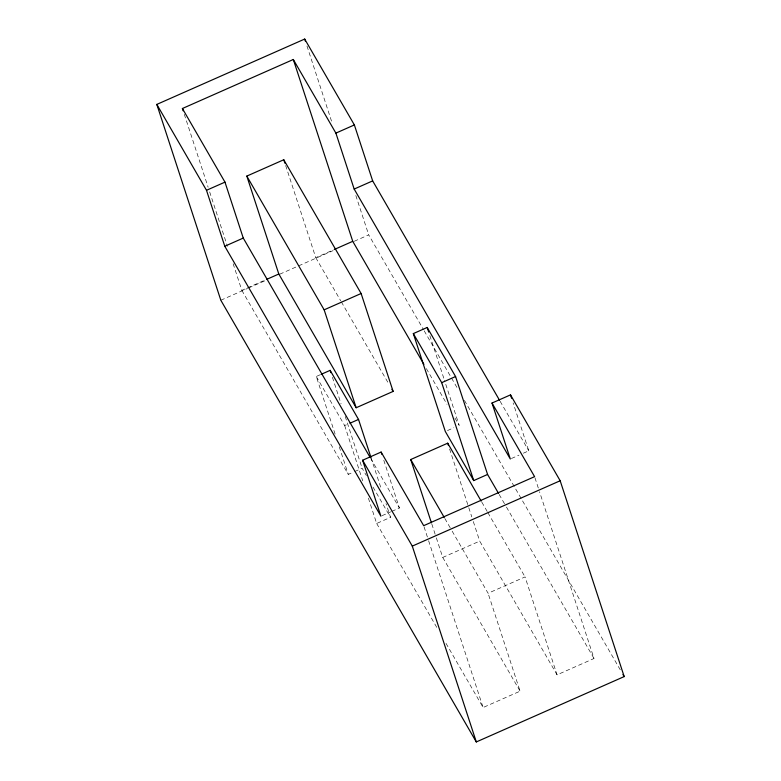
<?xml version="1.0" encoding="UTF-8"?>
<svg xmlns="http://www.w3.org/2000/svg" width="781" height="781" viewBox="0 0 781 781"><rect width="100%" height="100%" fill="white"/><g stroke="black" fill="none" stroke-linecap="round" stroke-linejoin="round"><path stroke-width="0.59" stroke-dasharray="3.9 2.93" d="M233.129 263.714L241.837 290.356L265.755 279.783M285.651 165.513L315.778 257.671L333.175 249.988M220.828 300.246L247.509 288.453M248.622 287.955L265.296 280.584M279.754 274.199L297.541 266.331M298.654 265.843L333.126 250.603M354.252 241.27L368.71 234.886L423.585 329.758M335.108 434.08L316.276 376.481L320.542 374.597M316.276 376.481L344.665 425.557L348.931 423.673M241.837 290.356L348.287 474.399L353.617 472.046M354.681 471.568L362.15 468.268L366.377 475.58M447.464 430.565L453.859 427.734M381.997 515.704L390.695 511.858M391.779 511.379L399.394 508.011L383.344 458.916M511.389 458.515L519.004 455.147M523.348 453.224L528.786 450.822L513.107 402.859M368.388 498.132L376.667 523.475L390.529 517.354L386.019 503.53M436.335 537.855L442.739 557.439L479.71 541.106L557.058 674.843L594.029 658.5L539.515 491.718M452.15 531.139L488.086 593.267L525.057 576.925L557.058 674.843M446.01 643.368L483.117 707.518L520.087 691.185L488.086 593.267M500.123 401.268L528.786 450.822M424.19 330.812L457.725 388.792M464.431 400.389L621.129 671.318M426.348 368.583L447.025 404.343M454.933 418.02L459.189 425.381L444.506 380.454M499.137 494.441L505.824 506.01M506.439 507.054L594.029 658.5M481.809 502.154L487.295 511.633M487.9 512.687L525.057 576.925M315.778 257.671L340.75 300.851M341.356 301.905L388.255 382.993M444.838 518.496L451.545 530.084M442.739 557.439L520.087 691.185M370.731 458.457L399.394 508.011M373.015 487.071L390.529 517.354M376.667 523.475L437.497 628.646M534.975 477.816L539.134 490.556M429.823 335.527L444.135 379.302M449.583 448.948L468.415 506.547M468.785 507.699L471.802 516.915M473.306 521.523L479.71 541.106M306.972 46.001L332.345 123.642M355.824 195.484L368.71 234.886M431.815 524.031L435.954 536.703M424.063 526.833L428.222 539.573M428.603 540.735L483.117 707.518M370.955 457.451L381.118 488.555M332.403 377.272L341.063 403.757M345.202 416.429L362.15 468.268M344.665 425.557L362.735 480.852M339.247 446.752L348.287 474.399M184.296 114.299L208.146 187.274M209.659 191.901L227.447 246.337"/><path stroke-width="1.17" d="M183.154 110.824L182.403 108.51L293.305 59.493L335.889 133.112L354.174 189.061L510.305 458.994L492.01 403.045L510.501 394.874L560.172 480.754L624.185 676.59L476.303 741.95L220.828 300.246L156.815 104.41L304.697 39.05L354.369 124.94L372.664 180.889L499.518 400.214M156.815 104.41L206.496 190.3L224.977 182.129L243.262 238.078L370.116 457.402M335.889 133.112L354.369 124.94M246.806 176.096L283.767 159.754L361.125 293.5L393.126 391.408L356.156 407.75L278.807 274.014L246.806 176.096L324.154 309.832L356.156 407.75M206.496 190.3L224.782 246.249L243.262 238.078M354.174 189.061L372.664 180.889M266.848 279.305L278.807 274.014M334.258 249.5L352.748 241.329L423.917 364.376M324.154 309.832L361.125 293.5M321.616 374.128L330.148 370.36L358.528 419.436L370.955 457.451M487.578 474.457L473.716 480.588L445.326 431.502L413.325 333.594L427.187 327.464L455.577 376.54L487.578 474.457L498.532 493.387M349.995 423.204L358.528 419.436M413.325 333.594L441.714 382.67L455.577 376.54M224.782 246.249L380.903 516.182L362.618 460.234L381.108 452.062L423.683 525.681L534.595 476.654L492.01 403.045M431.444 522.88L410.728 459.531L447.698 443.188L481.203 501.109M362.618 460.234L412.29 546.114L560.172 480.754M622.965 674.481L624.185 676.59M391.906 389.309L393.126 391.408M410.728 459.531L444.233 517.442M182.403 108.51L224.977 182.129M510.501 394.874L511.614 398.3M427.187 327.464L428.701 332.071M441.714 382.67L473.716 480.588M447.698 443.188L448.46 445.492M304.697 39.05L305.459 41.364M293.305 59.493L352.748 241.329M412.29 546.114L476.303 741.95M381.108 452.062L381.85 454.347M283.767 159.754L284.899 163.209M330.148 370.36L330.9 372.664"/></g></svg>
